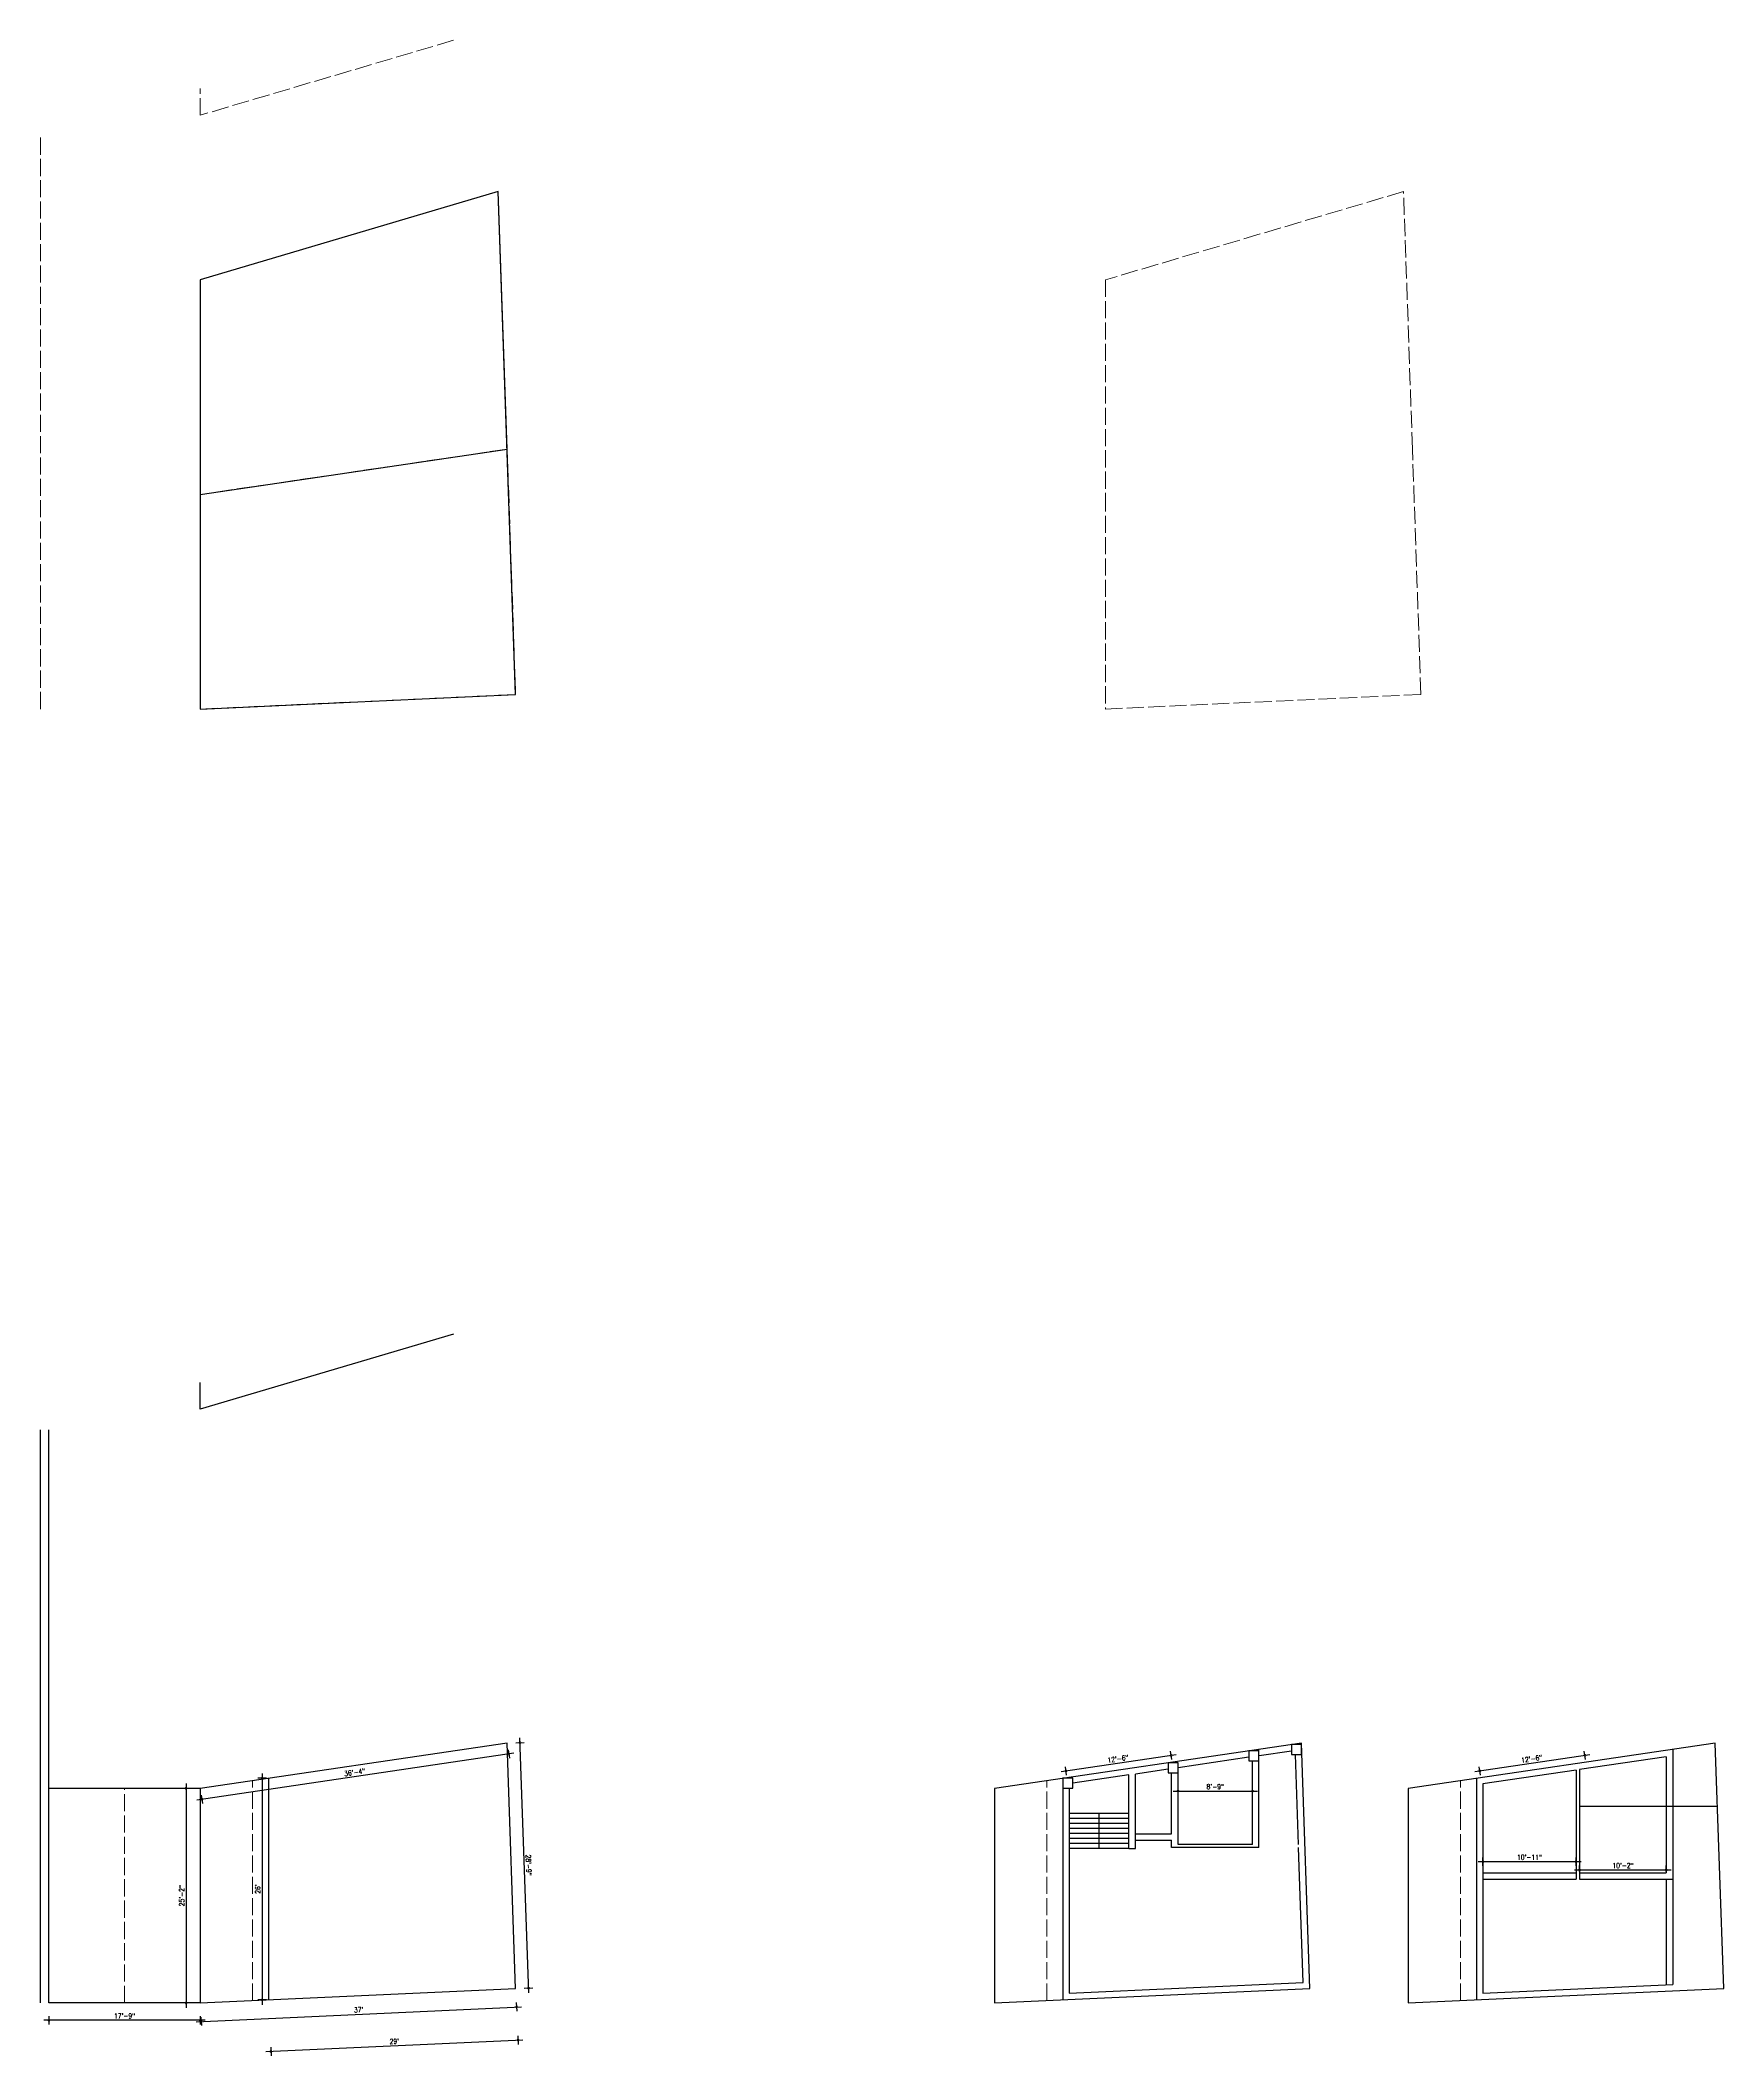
# Model space of a CAD drawing. Header units: inches. Extents: x -9985691 to 3643, y -3269800 to 4788.
# Drawn here: x -4993116 to -4990749, y -3268574 to -3265738 of the extents above; entities that cross this region are included whole.
import ezdxf

# ---------------------------------------------------------------- set-up
doc = ezdxf.new("R2010")
doc.units = ezdxf.units.IN
doc.header["$LTSCALE"] = 2
doc.header["$MEASUREMENT"] = 0
doc.header["$PDMODE"] = 34
doc.linetypes.add('ACAD_ISO02W100', pattern=[15, 12, -3])
doc.layers.get('0').update_dxf_attribs({"linetype": 'CONTINUOUS'})
doc.layers.get('DEFPOINTS').update_dxf_attribs({"color": 141, "linetype": 'CONTINUOUS'})
doc.layers.add('HATCH', color=60, linetype='ACAD_ISO02W100', lineweight=13)
doc.styles.add('ROMANS', font='Romans.shx', dxfattribs={"width": 0.8})
doc.dimstyles.new('8 SCALE', dxfattribs={"dimscale": 0, "dimtxt": 7, "dimasz": 6, "dimexe": 6, "dimexo": 2, "dimgap": 2, "dimtad": 1, "dimdec": 0, "dimzin": 0, "dimdsep": 46, "dimlunit": 4, "dimtxsty": 'ROMANS', "dimblk": 'DOTSMALL', "dimcen": 0, "dimdle": 7, "dimclrd": 8, "dimclre": 8, "dimclrt": 3, "dimadec": 0, "dimazin": 0, "dimtfac": 1, "dimtdec": 0, "dimtofl": 0, "dimtmove": 2, "dimatfit": 3, "dimfxl": 6, "dimfxlon": 1, "dimtolj": 1, "dimtzin": 0, "dimarcsym": 0})

# ---------------------------------------------------------------- blocks, each defined once
blk = doc.blocks.new('_DOTSMALL')
at = {"color": 0, "linetype": 'ByBlock', "const_width": 0.5}
blk.add_lwpolyline([(-0.0625, 0, 1), (0.0625, 0, 1)], format="xyb", close=True, dxfattribs=at)
blk = doc.blocks.new('*D461')
at = {"color": 8, "lineweight": -2, "ltscale": 0.5, "transparency": 16777216}
for p, q in [((-4992905.3, -3268198), (-4992917.3, -3268198)), ((-4992911.3, -3268191), (-4992911.3, -3268507)), ((-4992905.3, -3268500), (-4992917.3, -3268500))]:
    blk.add_line(p, q, dxfattribs=at)
at = {"layer": 'DEFPOINTS', "color": 0, "ltscale": 0.5, "transparency": 16777216}
for p in [(-4992891.3, -3268198), (-4992911.3, -3268500), (-4992891.3, -3268500)]:
    blk.add_point(p, dxfattribs=at)
at = {"color": 8, "lineweight": -2, "ltscale": 0.5, "transparency": 16777216, "xscale": 6, "yscale": 6, "zscale": 6}
for p, rotation in [((-4992911.3, -3268198), 90), ((-4992911.3, -3268500), 270)]:
    blk.add_blockref('_DOTSMALL', p, dxfattribs=dict(at, rotation=rotation))
at = {"color": 3, "ltscale": 0.5, "transparency": 16777216, "insert": (-4992917.4, -3268349), "char_height": 7, "attachment_point": 5, "rotation": 90, "style": 'ROMANS'}
blk.add_mtext('\\A1;25\'-2"', dxfattribs=at)
blk = doc.blocks.new('*D462')
at = {"color": 8, "lineweight": -2, "ltscale": 0.5, "transparency": 16777216}
for p, q in [((-4992450.5, -3268148.7), (-4992896, -3268214.4)), ((-4992458.4, -3268143.8), (-4992456.6, -3268155.6)), ((-4992889.9, -3268207.5), (-4992888.2, -3268219.3))]:
    blk.add_line(p, q, dxfattribs=at)
at = {"layer": 'DEFPOINTS', "color": 0, "ltscale": 0.5, "transparency": 16777216}
for p in [(-4992459.7, -3268134.3), (-4992891.3, -3268198), (-4992889.1, -3268213.4)]:
    blk.add_point(p, dxfattribs=at)
at = {"color": 8, "lineweight": -2, "ltscale": 0.5, "transparency": 16777216, "xscale": 6, "yscale": 6, "zscale": 6}
for p, rotation in [((-4992457.5, -3268149.7), 8.396147877935665), ((-4992889.1, -3268213.4), 188.3961478779357)]:
    blk.add_blockref('_DOTSMALL', p, dxfattribs=dict(at, rotation=rotation))
at = {"color": 3, "ltscale": 0.5, "transparency": 16777216, "insert": (-4992674.2, -3268175.4), "char_height": 7, "attachment_point": 5, "rotation": 8.3961, "style": 'ROMANS'}
blk.add_mtext('\\A1;36\'-4"', dxfattribs=at)
blk = doc.blocks.new('*D463')
at = {"color": 8, "lineweight": -2, "ltscale": 0.5, "transparency": 16777216}
for p, q in [((-4992897.1, -3268526.3), (-4992439.6, -3268505.2)), ((-4992890.4, -3268520), (-4992889.8, -3268531.9)), ((-4992446.9, -3268499.5), (-4992446.3, -3268511.5))]:
    blk.add_line(p, q, dxfattribs=at)
at = {"layer": 'DEFPOINTS', "color": 0, "ltscale": 0.5, "transparency": 16777216}
for p in [(-4992447.8, -3268479.6), (-4992891.3, -3268500), (-4992446.6, -3268505.5)]:
    blk.add_point(p, dxfattribs=at)
at = {"color": 8, "lineweight": -2, "ltscale": 0.5, "transparency": 16777216, "xscale": 6, "yscale": 6, "zscale": 6}
for p, rotation in [((-4992890.1, -3268526), 182.6389846796584), ((-4992446.6, -3268505.5), 2.638984679658408)]:
    blk.add_blockref('_DOTSMALL', p, dxfattribs=dict(at, rotation=rotation))
at = {"color": 3, "ltscale": 0.5, "transparency": 16777216, "insert": (-4992668.6, -3268509.6), "char_height": 7, "attachment_point": 5, "rotation": 2.639, "style": 'ROMANS'}
blk.add_mtext("\\A1;37'", dxfattribs=at)
blk = doc.blocks.new('*D464')
at = {"color": 8, "lineweight": -2, "ltscale": 0.5, "transparency": 16777216}
for p, q in [((-4992429.4, -3268485.9), (-4992441.9, -3268126.7)), ((-4992447.6, -3268133.9), (-4992435.6, -3268133.5)), ((-4992435.7, -3268479.2), (-4992423.7, -3268478.7))]:
    blk.add_line(p, q, dxfattribs=at)
at = {"layer": 'DEFPOINTS', "color": 0, "ltscale": 0.5, "transparency": 16777216}
for p in [(-4992459.7, -3268134.3), (-4992441.6, -3268133.7), (-4992447.8, -3268479.6)]:
    blk.add_point(p, dxfattribs=at)
at = {"color": 8, "lineweight": -2, "ltscale": 0.5, "transparency": 16777216, "xscale": 6, "yscale": 6, "zscale": 6}
for p, rotation in [((-4992441.6, -3268133.7), 91.98281161515814), ((-4992429.7, -3268479), 271.9828116151581)]:
    blk.add_blockref('_DOTSMALL', p, dxfattribs=dict(at, rotation=rotation))
at = {"color": 3, "ltscale": 0.5, "transparency": 16777216, "insert": (-4992429.5, -3268306.1), "char_height": 7, "attachment_point": 5, "rotation": 271.9828, "style": 'ROMANS'}
blk.add_mtext('\\A1;28\'-9"', dxfattribs=at)
blk = doc.blocks.new('*D465')
at = {"color": 8, "lineweight": -2, "ltscale": 0.5, "transparency": 16777216}
for p, q in [((-4993104.3, -3268518.4), (-4993104.3, -3268530.4)), ((-4992891.3, -3268518.4), (-4992891.3, -3268530.4)), ((-4992884.3, -3268524.4), (-4993111.3, -3268524.4))]:
    blk.add_line(p, q, dxfattribs=at)
at = {"layer": 'DEFPOINTS', "color": 0, "ltscale": 0.5, "transparency": 16777216}
for p in [(-4993104.3, -3268500), (-4992891.3, -3268500), (-4993104.3, -3268524.4)]:
    blk.add_point(p, dxfattribs=at)
at = {"color": 8, "lineweight": -2, "ltscale": 0.5, "transparency": 16777216, "xscale": 6, "yscale": 6, "zscale": 6, "rotation": 180}
blk.add_blockref('_DOTSMALL', (-4993104.3, -3268524.4), dxfattribs=at)
at = {"color": 8, "lineweight": -2, "ltscale": 0.5, "transparency": 16777216, "xscale": 6, "yscale": 6, "zscale": 6}
blk.add_blockref('_DOTSMALL', (-4992891.3, -3268524.4), dxfattribs=at)
at = {"color": 3, "ltscale": 0.5, "transparency": 16777216, "insert": (-4992997.8, -3268518.2), "char_height": 7, "attachment_point": 5, "style": 'ROMANS'}
blk.add_mtext('\\A1;17\'-9"', dxfattribs=at)
blk = doc.blocks.new('*D466')
at = {"color": 8, "lineweight": -2, "ltscale": 0.5, "transparency": 16777216}
for p, q in [((-4992799, -3268568.5), (-4992437.5, -3268551.8)), ((-4992444.7, -3268546.2), (-4992444.2, -3268558.2)), ((-4992792.2, -3268562.2), (-4992791.7, -3268574.2))]:
    blk.add_line(p, q, dxfattribs=at)
at = {"layer": 'DEFPOINTS', "color": 0, "ltscale": 0.5, "transparency": 16777216}
for p in [(-4992795.3, -3268495.6), (-4992447.8, -3268479.6), (-4992444.4, -3268552.2)]:
    blk.add_point(p, dxfattribs=at)
at = {"color": 8, "lineweight": -2, "ltscale": 0.5, "transparency": 16777216, "xscale": 6, "yscale": 6, "zscale": 6}
for p, rotation in [((-4992444.4, -3268552.2), 2.63898467964145), ((-4992792, -3268568.2), 182.6389846796415)]:
    blk.add_blockref('_DOTSMALL', p, dxfattribs=dict(at, rotation=rotation))
at = {"color": 3, "ltscale": 0.5, "transparency": 16777216, "insert": (-4992618.5, -3268554), "char_height": 7, "attachment_point": 5, "rotation": 2.639, "style": 'ROMANS'}
blk.add_mtext("\\A1;29'", dxfattribs=at)
blk = doc.blocks.new('*D467')
at = {"color": 8, "lineweight": -2, "ltscale": 0.5, "transparency": 16777216}
for p, q in [((-4992798.4, -3268183.9), (-4992810.4, -3268183.9)), ((-4992804.4, -3268176.9), (-4992804.4, -3268502.6)), ((-4992798.4, -3268495.6), (-4992810.4, -3268495.6))]:
    blk.add_line(p, q, dxfattribs=at)
at = {"layer": 'DEFPOINTS', "color": 0, "ltscale": 0.5, "transparency": 16777216}
for p in [(-4992795.3, -3268183.9), (-4992804.4, -3268495.6), (-4992795.3, -3268495.6)]:
    blk.add_point(p, dxfattribs=at)
at = {"color": 8, "lineweight": -2, "ltscale": 0.5, "transparency": 16777216, "xscale": 6, "yscale": 6, "zscale": 6}
for p, rotation in [((-4992804.4, -3268183.9), 90), ((-4992804.4, -3268495.6), 270)]:
    blk.add_blockref('_DOTSMALL', p, dxfattribs=dict(at, rotation=rotation))
at = {"color": 3, "ltscale": 0.5, "transparency": 16777216, "insert": (-4992810.6, -3268339.7), "char_height": 7, "attachment_point": 5, "rotation": 90, "style": 'ROMANS'}
blk.add_mtext("\\A1;26'", dxfattribs=at)
blk = doc.blocks.new('*D468')
at = {"color": 8, "lineweight": -2, "ltscale": 0.5, "transparency": 16777216}
for p, q in [((-4991680.7, -3268174.5), (-4991518.9, -3268150.6)), ((-4991524.9, -3268157.5), (-4991526.7, -3268145.7)), ((-4991672.9, -3268179.4), (-4991674.7, -3268167.5))]:
    blk.add_line(p, q, dxfattribs=at)
at = {"layer": 'DEFPOINTS', "color": 0, "ltscale": 0.5, "transparency": 16777216}
for p in [(-4991525.8, -3268151.6), (-4991523.2, -3268169), (-4991671.2, -3268190.9)]:
    blk.add_point(p, dxfattribs=at)
at = {"color": 8, "lineweight": -2, "ltscale": 0.5, "transparency": 16777216, "xscale": 6, "yscale": 6, "zscale": 6}
for p, rotation in [((-4991525.8, -3268151.6), 8.39614787789793), ((-4991673.8, -3268173.4), 188.3961478778979)]:
    blk.add_blockref('_DOTSMALL', p, dxfattribs=dict(at, rotation=rotation))
at = {"color": 3, "ltscale": 0.5, "transparency": 16777216, "insert": (-4991600.7, -3268156.4), "char_height": 7, "attachment_point": 5, "rotation": 8.3961, "style": 'ROMANS'}
blk.add_mtext('\\A1;12\'-6"', dxfattribs=at)
blk = doc.blocks.new('*D469')
at = {"color": 8, "lineweight": -2, "ltscale": 0.5, "transparency": 16777216}
for p, q in [((-4991523.2, -3268201.8), (-4991404.4, -3268201.8)), ((-4991516.2, -3268207.8), (-4991516.2, -3268195.8)), ((-4991411.4, -3268207.8), (-4991411.4, -3268195.8))]:
    blk.add_line(p, q, dxfattribs=at)
at = {"layer": 'DEFPOINTS', "color": 0, "ltscale": 0.5, "transparency": 16777216}
for p in [(-4991411.4, -3268201.8), (-4991516.2, -3268223), (-4991411.4, -3268223)]:
    blk.add_point(p, dxfattribs=at)
at = {"color": 8, "lineweight": -2, "ltscale": 0.5, "transparency": 16777216, "xscale": 6, "yscale": 6, "zscale": 6, "rotation": 180}
blk.add_blockref('_DOTSMALL', (-4991516.2, -3268201.8), dxfattribs=at)
at = {"color": 8, "lineweight": -2, "ltscale": 0.5, "transparency": 16777216, "xscale": 6, "yscale": 6, "zscale": 6}
blk.add_blockref('_DOTSMALL', (-4991411.4, -3268201.8), dxfattribs=at)
at = {"color": 3, "ltscale": 0.5, "transparency": 16777216, "insert": (-4991463.8, -3268195.7), "char_height": 7, "attachment_point": 5, "style": 'ROMANS'}
blk.add_mtext('\\A1;8\'-9"', dxfattribs=at)
blk = doc.blocks.new('*D470')
at = {"color": 8, "lineweight": -2, "ltscale": 0.5, "transparency": 16777216}
for p, q in [((-4991098.8, -3268174.5), (-4990937, -3268150.6)), ((-4990943, -3268157.5), (-4990944.8, -3268145.7)), ((-4991091, -3268179.4), (-4991092.8, -3268167.5))]:
    blk.add_line(p, q, dxfattribs=at)
at = {"layer": 'DEFPOINTS', "color": 0, "ltscale": 0.5, "transparency": 16777216}
for p in [(-4990943.9, -3268151.6), (-4990941.3, -3268169), (-4991089.3, -3268190.9)]:
    blk.add_point(p, dxfattribs=at)
at = {"color": 8, "lineweight": -2, "ltscale": 0.5, "transparency": 16777216, "xscale": 6, "yscale": 6, "zscale": 6}
for p, rotation in [((-4990943.9, -3268151.6), 8.39614787789793), ((-4991091.9, -3268173.4), 188.3961478778979)]:
    blk.add_blockref('_DOTSMALL', p, dxfattribs=dict(at, rotation=rotation))
at = {"color": 3, "ltscale": 0.5, "transparency": 16777216, "insert": (-4991018.8, -3268156.4), "char_height": 7, "attachment_point": 5, "rotation": 8.3961, "style": 'ROMANS'}
blk.add_mtext('\\A1;12\'-6"', dxfattribs=at)
blk = doc.blocks.new('*D471')
at = {"color": 8, "lineweight": -2, "ltscale": 0.5, "transparency": 16777216}
for p, q in [((-4990958.4, -3268312.7), (-4990822.5, -3268312.7)), ((-4990951.4, -3268315), (-4990951.4, -3268306.7)), ((-4990829.5, -3268315), (-4990829.5, -3268306.7))]:
    blk.add_line(p, q, dxfattribs=at)
at = {"layer": 'DEFPOINTS', "color": 0, "ltscale": 0.5, "transparency": 16777216}
for p in [(-4990951.4, -3268317), (-4990829.5, -3268312.7), (-4990829.5, -3268317)]:
    blk.add_point(p, dxfattribs=at)
at = {"color": 8, "lineweight": -2, "ltscale": 0.5, "transparency": 16777216, "xscale": 6, "yscale": 6, "zscale": 6, "rotation": 180}
blk.add_blockref('_DOTSMALL', (-4990951.4, -3268312.7), dxfattribs=at)
at = {"color": 8, "lineweight": -2, "ltscale": 0.5, "transparency": 16777216, "xscale": 6, "yscale": 6, "zscale": 6}
blk.add_blockref('_DOTSMALL', (-4990829.5, -3268312.7), dxfattribs=at)
at = {"color": 3, "ltscale": 0.5, "transparency": 16777216, "insert": (-4990890.4, -3268306.6), "char_height": 7, "attachment_point": 5, "style": 'ROMANS'}
blk.add_mtext('\\A1;10\'-2"', dxfattribs=at)
blk = doc.blocks.new('*D472')
at = {"color": 8, "lineweight": -2, "ltscale": 0.5, "transparency": 16777216}
for p, q in [((-4991087.3, -3268307.1), (-4991087.3, -3268295.1)), ((-4990956.4, -3268307.1), (-4990956.4, -3268295.1)), ((-4991094.3, -3268301.1), (-4990949.4, -3268301.1))]:
    blk.add_line(p, q, dxfattribs=at)
at = {"layer": 'DEFPOINTS', "color": 0, "ltscale": 0.5, "transparency": 16777216}
for p in [(-4991087.3, -3268317), (-4990956.4, -3268301.1), (-4990956.4, -3268317)]:
    blk.add_point(p, dxfattribs=at)
at = {"color": 8, "lineweight": -2, "ltscale": 0.5, "transparency": 16777216, "xscale": 6, "yscale": 6, "zscale": 6, "rotation": 180}
blk.add_blockref('_DOTSMALL', (-4991087.3, -3268301.1), dxfattribs=at)
at = {"color": 8, "lineweight": -2, "ltscale": 0.5, "transparency": 16777216, "xscale": 6, "yscale": 6, "zscale": 6}
blk.add_blockref('_DOTSMALL', (-4990956.4, -3268301.1), dxfattribs=at)
at = {"color": 3, "ltscale": 0.5, "transparency": 16777216, "insert": (-4991021.9, -3268294.9), "char_height": 7, "attachment_point": 5, "style": 'ROMANS'}
blk.add_mtext('\\A1;10\'-11"', dxfattribs=at)

msp = doc.modelspace()

# ---------------------------------------------------------------- linework, layer by layer
at = {"ltscale": 0.5}
for p, q in [((-4992535.3, -3267559.1), (-4992891.3, -3267664.5)), ((-4992891.3, -3267664.5), (-4992891.3, -3267627)), ((-4993116.3, -3268500), (-4993116.3, -3267693.6)), ((-4993104.3, -3268500), (-4993104.3, -3267693.6)), ((-4992459.7, -3268134.3), (-4992891.3, -3268198)), ((-4992447.8, -3268479.6), (-4992459.7, -3268134.3)), ((-4991342.6, -3268134.3), (-4991774.2, -3268198)), ((-4991416.4, -3268154.3), (-4991516.2, -3268169)), ((-4991402.4, -3268281.4), (-4991402.4, -3268143.1)), ((-4991356.6, -3268145.5), (-4991402.1, -3268152.2)), ((-4991346.7, -3268276.9), (-4991351.1, -3268150.4)), ((-4991330.7, -3268479.6), (-4991342.6, -3268134.3)), ((-4990760.7, -3268134.3), (-4991192.3, -3268198)), ((-4990829.5, -3268153.6), (-4990951.4, -3268171.6)), ((-4990829.5, -3268153.6), (-4990829.5, -3268317)), ((-4990820.5, -3268143.1), (-4990820.5, -3268473.9)), ((-4990748.8, -3268479.6), (-4990760.7, -3268134.3)), ((-4992795.3, -3268183.9), (-4992795.3, -3268495.6)), ((-4991678.2, -3268183.9), (-4991678.2, -3268495.6)), ((-4991585.2, -3268179.2), (-4991664.2, -3268190.9)), ((-4991585.2, -3268282.6), (-4991585.2, -3268179.2)), ((-4991530.2, -3268171.1), (-4991576.2, -3268177.9)), ((-4991576.2, -3268282.6), (-4991576.2, -3268177.9)), ((-4991525.2, -3268261.9), (-4991525.2, -3268176)), ((-4991516.2, -3268276.9), (-4991516.2, -3268169)), ((-4991411.4, -3268276.9), (-4991411.4, -3268159.2)), ((-4991096.3, -3268183.9), (-4991096.3, -3268495.6)), ((-4990956.4, -3268172.3), (-4991087.3, -3268191.6)), ((-4990956.4, -3268172.3), (-4990956.4, -3268326)), ((-4990951.4, -3268171.6), (-4990951.4, -3268326)), ((-4992891.3, -3268198), (-4993104.3, -3268198)), ((-4992891.3, -3268198), (-4992891.3, -3268500)), ((-4991774.2, -3268198), (-4991774.2, -3268500)), ((-4991669.2, -3268197.9), (-4991669.2, -3268486.2)), ((-4991192.3, -3268198), (-4991192.3, -3268500)), ((-4991087.3, -3268191.6), (-4991087.3, -3268486.2)), ((-4991627.2, -3268233.6), (-4991669.2, -3268233.6)), ((-4991585.2, -3268233.6), (-4991627.2, -3268233.6)), ((-4991627.2, -3268282.6), (-4991627.2, -3268233.6)), ((-4990951.4, -3268223.1), (-4990757.7, -3268223.1)), ((-4991627.2, -3268240.6), (-4991669.2, -3268240.6)), ((-4991627.2, -3268247.6), (-4991669.2, -3268247.6)), ((-4991627.2, -3268254.6), (-4991669.2, -3268254.6)), ((-4991627.2, -3268261.6), (-4991669.2, -3268261.6)), ((-4991627.2, -3268268.6), (-4991669.2, -3268268.6)), ((-4991585.2, -3268240.6), (-4991627.2, -3268240.6)), ((-4991585.2, -3268247.6), (-4991627.2, -3268247.6)), ((-4991585.2, -3268254.6), (-4991627.2, -3268254.6)), ((-4991585.2, -3268261.6), (-4991627.2, -3268261.6)), ((-4991585.2, -3268268.6), (-4991627.2, -3268268.6)), ((-4991576.2, -3268261.9), (-4991525.2, -3268261.9)), ((-4991627.2, -3268275.6), (-4991669.2, -3268275.6)), ((-4991627.2, -3268282.6), (-4991669.2, -3268282.6)), ((-4991585.2, -3268275.6), (-4991627.2, -3268275.6)), ((-4991585.2, -3268282.6), (-4991627.2, -3268282.6)), ((-4991585.2, -3268282.6), (-4991576.2, -3268282.6)), ((-4991576.2, -3268270.9), (-4991525.2, -3268270.9)), ((-4991525.2, -3268281.4), (-4991525.2, -3268270.9)), ((-4991402.4, -3268281.4), (-4991525.2, -3268281.4)), ((-4991411.4, -3268276.9), (-4991516.2, -3268276.9)), ((-4991340, -3268471), (-4991346.6, -3268281.4)), ((-4991087.3, -3268317), (-4990956.4, -3268317)), ((-4990951.4, -3268317), (-4990829.5, -3268317)), ((-4991087.3, -3268326), (-4990956.4, -3268326)), ((-4990951.4, -3268326), (-4990820.5, -3268326)), ((-4990829.5, -3268326), (-4990829.5, -3268473.9)), ((-4992891.3, -3268500), (-4992447.8, -3268479.6)), ((-4991774.2, -3268500), (-4991330.7, -3268479.6)), ((-4991669.2, -3268486.2), (-4991340, -3268471)), ((-4991192.3, -3268500), (-4990748.8, -3268479.6)), ((-4991087.3, -3268486.2), (-4990820.5, -3268473.9)), ((-4992891.3, -3268500), (-4993104.3, -3268500))]:
    msp.add_line(p, q, dxfattribs=at)
for points in [[(-4992891.3, -3266679.3), (-4992447.8, -3266658.8), (-4992472.3, -3265951.2), (-4992891.3, -3266075.3)], [(-4992472.3, -3265951.2), (-4992891.3, -3266075.3), (-4992891.3, -3266377.3), (-4992459.7, -3266313.6)], [(-4991402.4, -3268145.2), (-4991416.4, -3268145.2), (-4991416.4, -3268159.2), (-4991402.4, -3268159.2)], [(-4991342.6, -3268136.4), (-4991356.6, -3268136.4), (-4991356.6, -3268150.4), (-4991342.6, -3268150.4)], [(-4991664.2, -3268183.9), (-4991678.2, -3268183.9), (-4991678.2, -3268197.9), (-4991664.2, -3268197.9)], [(-4991516.2, -3268162), (-4991530.2, -3268162), (-4991530.2, -3268176), (-4991516.2, -3268176)]]:
    msp.add_lwpolyline(points, close=True, dxfattribs=at)
at = {"layer": 'HATCH', "transparency": 33554661}
for p, q in [((-4992535.3, -3265738.4), (-4992891.3, -3265843.7)), ((-4992891.3, -3265843.7), (-4992891.3, -3265806.2)), ((-4993116.3, -3266679.3), (-4993116.3, -3265872.8)), ((-4992997.8, -3268500), (-4992997.8, -3268198)), ((-4992817.8, -3268496.6), (-4992817.8, -3268187.2)), ((-4991700.7, -3268496.6), (-4991700.7, -3268187.2)), ((-4991118.8, -3268496.6), (-4991118.8, -3268187.2))]:
    msp.add_line(p, q, dxfattribs=at)
for points in [[(-4991618.1, -3266377.3), (-4991618.1, -3266679.3), (-4991174.6, -3266658.8), (-4991186.5, -3266313.6), (-4991199.1, -3265951.2), (-4991618.1, -3266075.3)], [(-4992459.7, -3266313.6), (-4992891.3, -3266377.3), (-4992891.3, -3266679.3), (-4992447.8, -3266658.8)]]:
    msp.add_lwpolyline(points, close=True, dxfattribs=at)

# ---------------------------------------------------------------- dimensions: what is measured, and where the dimension line sits
at = {"ltscale": 0.5}
for p1, p2, distance, picture, middle in [((-4992447.789, -3268479.5795), (-4992459.7419, -3268134.3225), -18.12, '*D464', (-4992429.4934, -3268306.1107)), ((-4992459.7, -3268134.3), (-4992891.3, -3268198), 15.5, '*D462', (-4992674.2, -3268175.4)), ((-4991671.2, -3268190.9), (-4991523.2, -3268169), 17.6, '*D468', (-4991600.7, -3268156.4)), ((-4991089.3, -3268190.9), (-4990941.3, -3268169), 17.6, '*D470', (-4991018.8, -3268156.4)), ((-4992891.3, -3268500), (-4992447.8, -3268479.6), -26, '*D463', (-4992668.6, -3268509.6)), ((-4992795.3, -3268495.6), (-4992447.8, -3268479.6), -72.7, '*D466', (-4992618.5, -3268554))]:
    dim = msp.add_aligned_dim(p1=p1, p2=p2, distance=distance, dimstyle='8 SCALE', override={"dimscale": 1}, dxfattribs=at)
    dim.commit()
    dim.dimension.update_dxf_attribs({"geometry": picture, "text_midpoint": middle})
for base, p1, p2, picture, middle in [((-4992804.4, -3268495.6), (-4992795.3, -3268183.9), (-4992795.3, -3268495.6), '*D467', (-4992810.6, -3268339.7)), ((-4992911.3, -3268500), (-4992891.3, -3268198), (-4992891.3, -3268500), '*D461', (-4992917.4, -3268349))]:
    dim = msp.add_linear_dim(base=base, p1=p1, p2=p2, angle=90, dimstyle='8 SCALE', override={"dimscale": 1}, dxfattribs=at)
    dim.commit()
    dim.dimension.update_dxf_attribs({"geometry": picture, "text_midpoint": middle})
for base, p1, p2, picture, middle in [((-4991411.4, -3268201.8), (-4991516.2, -3268223), (-4991411.4, -3268223), '*D469', (-4991463.8, -3268195.7)), ((-4990956.4, -3268301.1), (-4991087.3, -3268317), (-4990956.4, -3268317), '*D472', (-4991021.9, -3268294.9)), ((-4990829.5, -3268312.7), (-4990951.4, -3268317), (-4990829.5, -3268317), '*D471', (-4990890.4, -3268306.6)), ((-4993104.3, -3268524.4), (-4992891.3, -3268500), (-4993104.3, -3268500), '*D465', (-4992997.8, -3268518.2))]:
    dim = msp.add_linear_dim(base=base, p1=p1, p2=p2, dimstyle='8 SCALE', override={"dimscale": 1}, dxfattribs=at)
    dim.commit()
    dim.dimension.update_dxf_attribs({"geometry": picture, "text_midpoint": middle})

doc.saveas('drawing.dxf')
